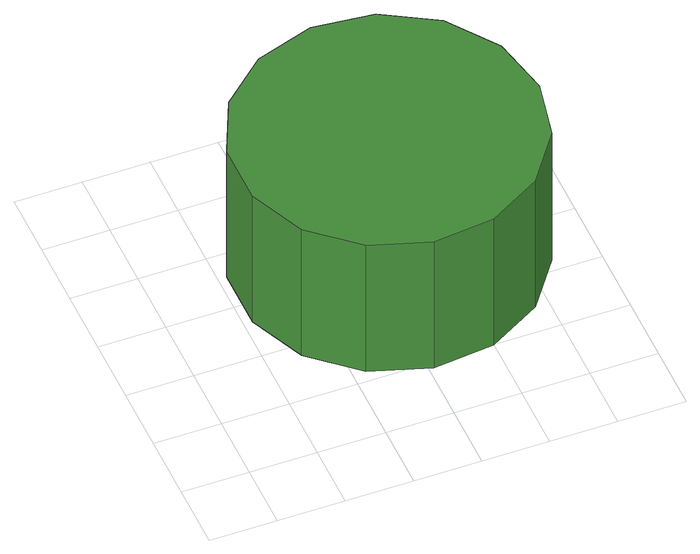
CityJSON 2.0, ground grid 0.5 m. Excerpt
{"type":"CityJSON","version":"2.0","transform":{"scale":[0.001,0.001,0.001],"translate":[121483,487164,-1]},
"CityObjects":{
"tree1":{"type":"SolitaryVegetationObject","attributes":{"function":"something"},"geometry":[{"type":"MultiSurface","lod":"1","boundaries":[[[0,1,2,3,4,5,6,7,8,9,10,11,12,13,14]],[[15,16,17,18,19,20,21,22,23,24,25,26,27,28,29]],[[0,29,28,1]],[[1,28,27,2]],[[2,27,26,3]],[[3,26,25,4]],[[4,25,24,5]],[[5,24,23,6]],[[6,23,22,7]],[[7,22,21,8]],[[8,21,20,9]],[[9,20,19,10]],[[10,19,18,11]],[[11,18,17,12]],[[12,17,16,13]],[[13,16,15,14]],[[14,15,29,0]]]}]}
},
"vertices":[
[2766,1556,1834],[2670,2009,1834],[2398,2384,1834],[1997,2615,1834],[1536,2664,1834],[1096,2520,1834],[751,2211,1834],[563,1787,1834],[563,1324,1834],[751,901,1834],[1096,591,1834],[1536,448,1834],[1997,497,1834],[2398,728,1834],[2670,1103,1834],[2670,1103,618],[2398,728,618],[1997,497,618],[1536,448,618],[1096,591,618],[751,901,618],[563,1324,618],[563,1787,618],[751,2211,618],[1096,2520,618],[1536,2664,618],[1997,2615,618],[2398,2384,618],[2670,2009,618],[2766,1556,618]
]}
